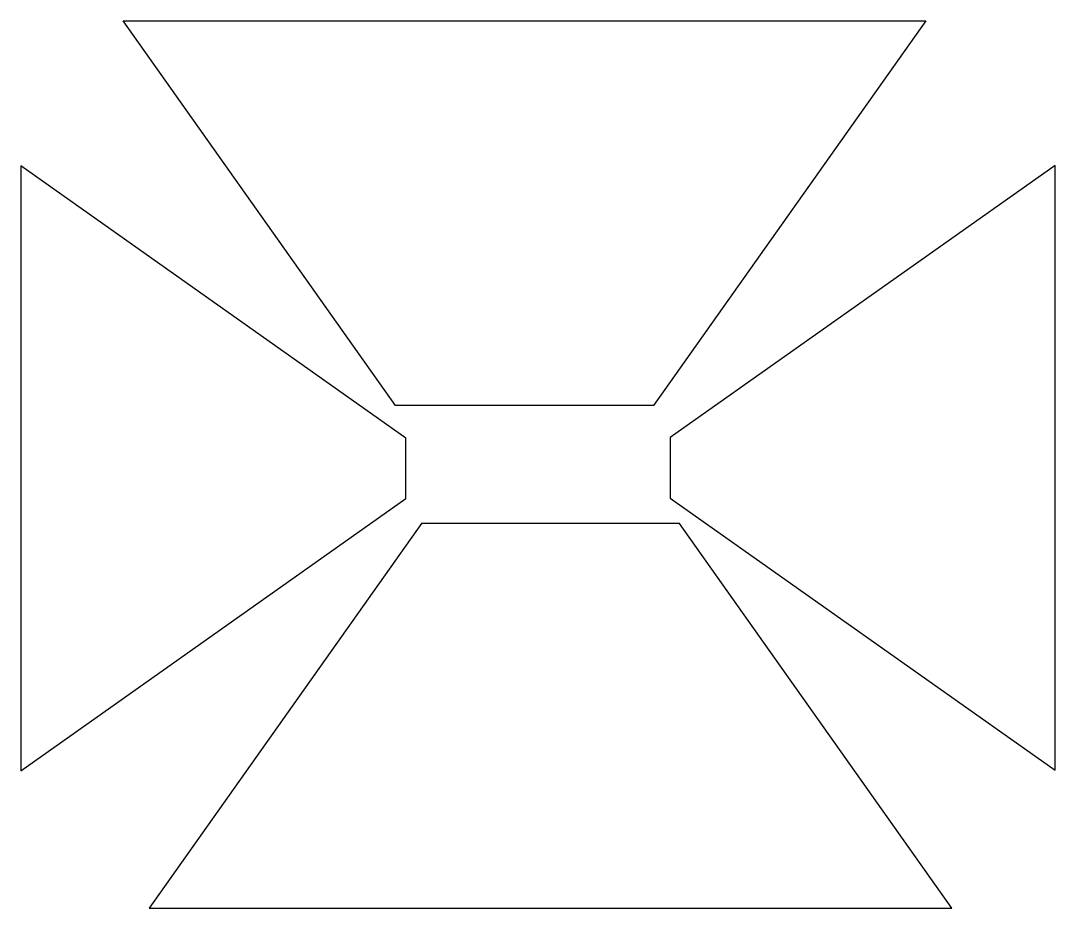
# Model space of a CAD drawing. Extents: x 191 to 584, y 0 to 338.
import ezdxf

# ---------------------------------------------------------------- set-up
doc = ezdxf.new("R2010")
doc.units = 0
doc.layers.get('0').update_dxf_attribs({"linetype": 'CONTINUOUS'})

msp = doc.modelspace()

# ---------------------------------------------------------------- linework, layer by layer
at = {"color": 7}
for p, q in [((333.592831, 191.183791), (230.092832, 337.554794)), ((230.092832, 337.554794), (535.092831, 337.554794)), ((535.092831, 337.554794), (431.592831, 191.183791)), ((337.482214, 178.798928), (191.111211, 282.298927)), ((191.111211, 282.298927), (191.111211, 52.298927)), ((584.313829, 282.512957), (437.942826, 179.012957)), ((584.313829, 52.512967), (584.313829, 282.512957)), ((431.592831, 191.183791), (333.592831, 191.183791)), ((337.482214, 155.798926), (337.482214, 178.798928)), ((437.942826, 179.012957), (437.942826, 156.012966)), ((191.111211, 52.298927), (337.482214, 155.798926)), ((437.942826, 156.012966), (584.313829, 52.512967)), ((343.499996, 146.370999), (239.999999, -0.000004)), ((441.499995, 146.370999), (343.499996, 146.370999)), ((544.999995, -0.000004), (441.499995, 146.370999)), ((239.999999, -0.000004), (544.999995, -0.000004))]:
    msp.add_line(p, q, dxfattribs=at)

doc.saveas('drawing.dxf')
